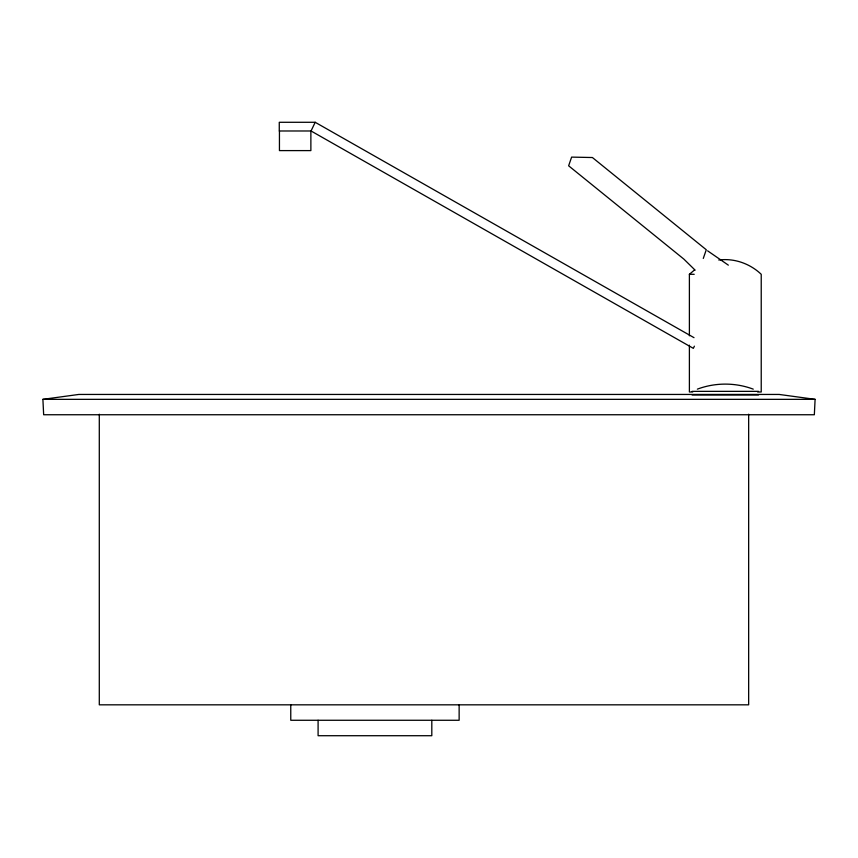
<?xml version="1.0" encoding="UTF-8"?>
<svg xmlns="http://www.w3.org/2000/svg" width="858" height="858" viewBox="0 0 858 858"><rect width="100%" height="100%" fill="white"/><g stroke="black" fill="none" stroke-linecap="round" stroke-linejoin="round"><path stroke-width="1.29" d="M703.281 258.44L706.273 249.753L592.406 157.529L571.621 157.111L568.639 165.798L683.858 259.105L695.13 270.163M315.186 122.286L279.268 122.286L279.268 130.984L311.046 130.984L315.186 122.286L694.004 337.666M694.379 346.171L693.339 348.348L311.046 130.984M689.392 335.821L689.392 274.303L694.562 269.948M697.361 389.157C715.197 382.432 735.424 382.432 753.26 389.157M42.9 399.345L78.818 394.444L779.182 394.444L815.1 399.345L814.339 414.746L43.661 414.746L42.9 399.345L815.1 399.345M718.79 260.017C734.191 257.99 750.064 263.62 761.228 274.303L761.228 391.988L757.614 391.988M689.392 274.303L694.208 274.303M692.084 391.355L758.536 391.355M692.76 391.988L689.392 391.988L689.392 345.184M692.084 394.98L758.536 394.98M707.625 250.836L728.335 265.143M748.659 414.21L748.659 704.826L99.292 704.826L99.292 414.21M459.137 704.826L459.137 720.27L290.765 720.27L290.765 704.826M431.81 720.27L431.81 735.714L318.093 735.714L318.093 720.27M310.875 130.984L310.875 150.6L279.44 150.6L279.44 130.984"/></g></svg>
